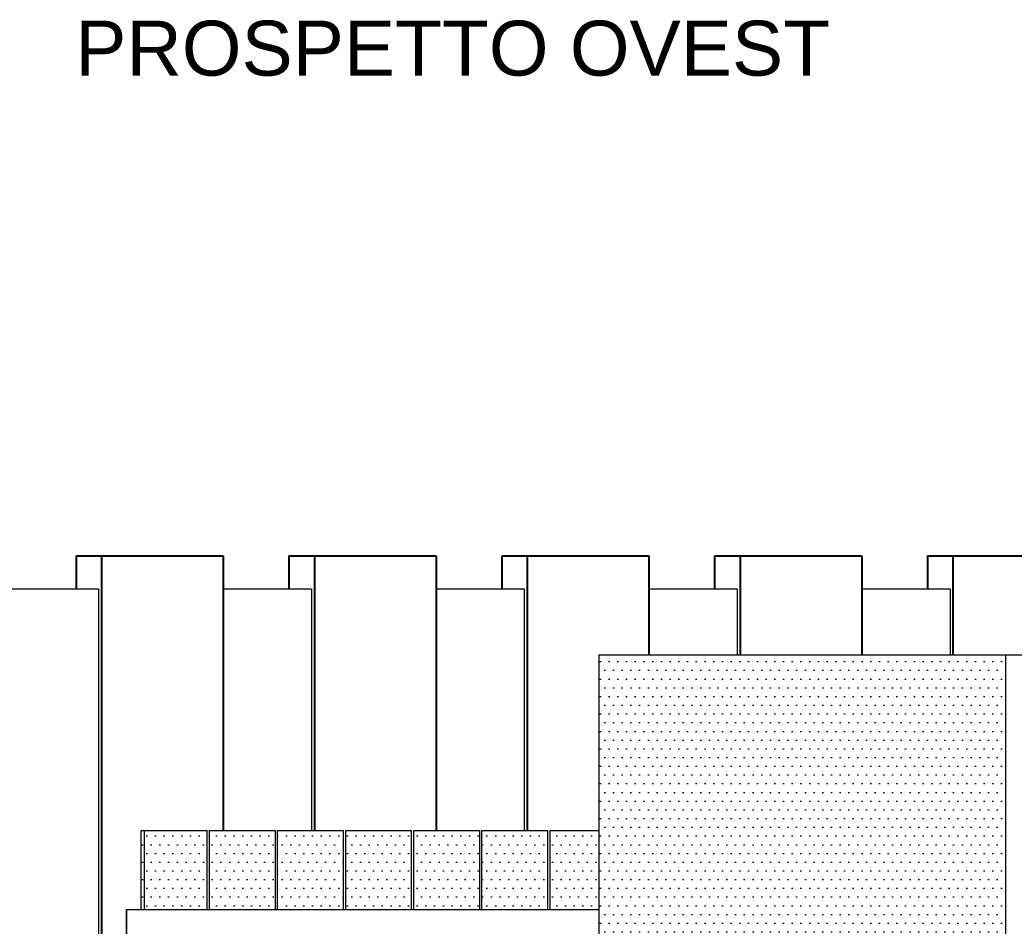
# Model space of a CAD drawing. Header units: millimetres. Extents: x 19901 to 56688, y 13732 to 29551.
# Drawn here: x 31294 to 32198, y 21005 to 21830 of the extents above; entities that cross this region are included whole.
import ezdxf

# ---------------------------------------------------------------- set-up
doc = ezdxf.new("R2010")
doc.units = ezdxf.units.MM
doc.layers.get('0').update_dxf_attribs({"lineweight": 18})
for name, color, linetype, lineweight in [('MURO', 1, 'Continuous', 25), ('vetro', 140, 'Continuous', 15), ('Wall', 7, 'Continuous', 20)]:
    doc.layers.add(name, color=color, linetype=linetype, lineweight=lineweight)
doc.styles.get("Standard").update_dxf_attribs({"font": 'arial.ttf'})
pattern_1 = [(0, (-15465.7075, 2140.087), (3.96875, 7.9375), [0, -7.9375])]

msp = doc.modelspace()

# ---------------------------------------------------------------- hatches: boundary and pattern name
at = {"layer": 'Wall'}
h = msp.add_hatch(dxfattribs=at)
h.set_pattern_fill('DOTS', color=4, scale=5)
h.set_pattern_definition(pattern_1)
h.paths.add_polyline_path([(31820.69, 20714.82), (32190.69, 20714.82), (32190.69, 21251.82), (31820.69, 21251.82)])
h = msp.add_hatch(dxfattribs=at)
h.set_pattern_fill('DOTS', color=4, scale=5)
h.set_pattern_definition(pattern_1)
h.paths.add_polyline_path([(31526.19, 21091.82), (31466.19, 21091.82), (31466.19, 21019.82), (31526.19, 21019.82)])
h.paths.add_polyline_path([(31588.19, 21091.82), (31528.19, 21091.82), (31528.19, 21019.82), (31588.19, 21019.82)])
h.paths.add_polyline_path([(31650.19, 21091.82), (31590.19, 21091.82), (31590.19, 21019.82), (31650.19, 21019.82)])
h.paths.add_polyline_path([(31712.19, 21091.82), (31652.19, 21091.82), (31652.19, 21019.82), (31712.19, 21019.82)])
h.paths.add_polyline_path([(31774.19, 21091.82), (31714.19, 21091.82), (31714.19, 21019.82), (31774.19, 21019.82)])
h.paths.add_polyline_path([(31820.69, 21091.82), (31776.19, 21091.82), (31776.19, 21019.82), (31820.69, 21019.82)])
h.paths.add_polyline_path([(31464.19, 21091.82), (31407.19, 21091.82), (31407.19, 21019.82), (31464.19, 21019.82)])
h.paths.add_polyline_path([(31407.19, 21091.82), (31404.19, 21091.82), (31404.19, 21019.82), (31407.19, 21019.82)])

# ---------------------------------------------------------------- linework, layer by layer
at = {"layer": 'MURO'}
for p, q in [((31344.83, 21341.82), (31478.71, 21341.82)), ((31344.83, 21341.82), (31344.83, 21311.82)), ((31368.02, 21341.82), (31368.02, 20716.32)), ((31478.71, 21341.82), (31478.71, 21091.82)), ((31538.54, 21341.82), (31672.42, 21341.82)), ((31538.54, 21341.82), (31538.54, 21311.82)), ((31561.73, 21341.82), (31561.73, 21091.82)), ((31672.42, 21341.82), (31672.42, 21091.82)), ((31732.24, 21341.82), (31866.12, 21341.82)), ((31732.24, 21341.82), (31732.24, 21311.82)), ((31755.42, 21341.82), (31755.42, 21091.82)), ((31866.12, 21341.82), (31866.12, 21251.82)), ((31925.94, 21341.82), (32059.82, 21341.82)), ((31925.94, 21341.82), (31925.94, 21311.82)), ((31949.13, 21341.82), (31949.13, 21251.82)), ((32059.82, 21341.82), (32059.82, 21251.82)), ((32119.65, 21341.82), (32253.53, 21341.82)), ((32119.65, 21341.82), (32119.65, 21311.82)), ((32142.84, 21341.82), (32142.84, 21251.82))]:
    msp.add_line(p, q, dxfattribs=at)
at = {"layer": 'vetro'}
for p, q in [((31285.01, 21311.82), (31365.32, 21311.82)), ((31365.32, 21311.82), (31365.32, 20716.32)), ((31478.71, 21311.82), (31559.02, 21311.82)), ((31559.02, 21311.82), (31559.02, 21091.82)), ((31672.42, 21311.82), (31752.73, 21311.82)), ((31752.73, 21311.82), (31752.73, 21091.82)), ((31866.12, 21311.82), (31946.43, 21311.82)), ((31946.43, 21311.82), (31946.43, 21251.82)), ((32059.82, 21311.82), (32140.13, 21311.82)), ((32140.13, 21311.82), (32140.13, 21251.82)), ((31404.19, 21019.82), (31404.19, 21091.82)), ((31404.19, 21091.82), (31464.19, 21091.82)), ((31407.19, 21019.82), (31407.19, 21091.82)), ((31464.19, 21019.82), (31464.19, 21091.82)), ((31466.19, 21019.82), (31466.19, 21091.82)), ((31466.19, 21091.82), (31526.19, 21091.82)), ((31526.19, 21019.82), (31526.19, 21091.82)), ((31528.19, 21019.82), (31528.19, 21091.82)), ((31528.19, 21091.82), (31588.19, 21091.82)), ((31588.19, 21019.82), (31588.19, 21091.82)), ((31590.19, 21019.82), (31590.19, 21091.82)), ((31590.19, 21091.82), (31650.19, 21091.82)), ((31650.19, 21019.82), (31650.19, 21091.82)), ((31652.19, 21019.82), (31652.19, 21091.82)), ((31652.19, 21091.82), (31712.19, 21091.82)), ((31712.19, 21019.82), (31712.19, 21091.82)), ((31714.19, 21019.82), (31714.19, 21091.82)), ((31714.19, 21091.82), (31774.19, 21091.82)), ((31774.19, 21019.82), (31774.19, 21091.82)), ((31776.19, 21019.82), (31776.19, 21091.82)), ((31776.19, 21091.82), (31820.69, 21091.82))]:
    msp.add_line(p, q, dxfattribs=at)
at = {"layer": 'Wall'}
for p, q in [((31820.69, 21251.82), (31820.69, 20714.82)), ((31820.69, 21251.82), (32540.69, 21251.82)), ((32190.69, 21251.82), (32190.69, 20711.82)), ((31390.69, 21019.82), (31390.69, 20716.32)), ((31390.69, 20716.32), (31390.69, 21019.82)), ((31390.69, 21019.82), (31820.69, 21019.82)), ((31390.69, 21019.82), (31404.19, 21019.82))]:
    msp.add_line(p, q, dxfattribs=at)

# ---------------------------------------------------------------- texts
at = {"insert": (31344.04, 21829.21), "char_height": 50, "attachment_point": 1}
msp.add_mtext_dynamic_manual_height_columns('PROSPETTO OVEST', width=1017.1208, gutter_width=12.5, heights=[0], dxfattribs=at)

doc.saveas('drawing.dxf')
